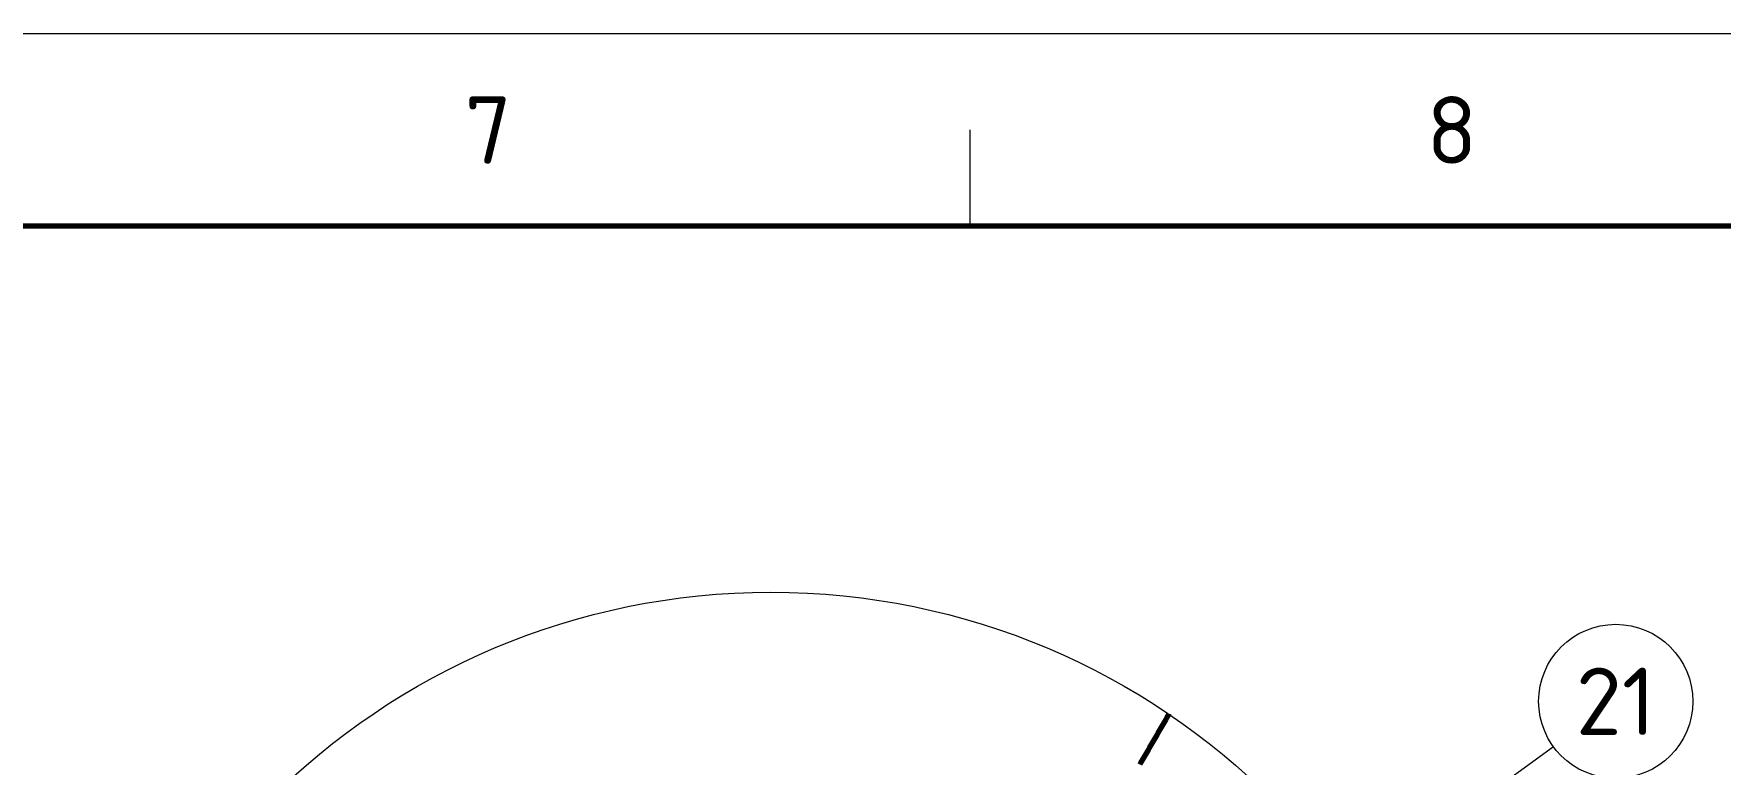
# Model space of a CAD drawing. Header units: millimetres. Extents: x 0 to 2382, y 0 to 420.
# Drawn here: x 952.4 to 1039.9, y 382.1 to 420 of the extents above; entities that cross this region are included whole.
import ezdxf
from ezdxf.enums import TextEntityAlignment as Align

# ---------------------------------------------------------------- set-up
doc = ezdxf.new("R2010")
doc.units = ezdxf.units.MM
for name, color, linetype, lineweight in [('01-VISIBLE', 7, 'CONTINUOUS', 70), ('06-TEXTO', 7, 'CONTINUOUS', 25), ('07-RECUADRO', 7, 'CONTINUOUS', 70), ('08-FINA', 5, 'CONTINUOUS', 18)]:
    doc.layers.add(name, color=color, linetype=linetype, lineweight=lineweight)
doc.styles.add('ISO3098', font='isocpeur.ttf')

msp = doc.modelspace()

# ---------------------------------------------------------------- linework, layer by layer
at = {"layer": '01-VISIBLE'}
msp.add_lwpolyline([(1009.817, 382.058), (1009.867, 382.145), (1009.917, 382.232), (1009.967, 382.318), (1010.017, 382.405), (1010.067, 382.491), (1010.117, 382.578), (1010.167, 382.665), (1010.217, 382.751), (1010.267, 382.838), (1010.317, 382.924), (1010.367, 383.011), (1010.417, 383.098), (1010.467, 383.184), (1010.517, 383.271), (1010.567, 383.357), (1010.617, 383.444), (1010.667, 383.531), (1010.717, 383.617), (1010.767, 383.704), (1010.817, 383.79), (1010.867, 383.877), (1010.917, 383.964), (1010.967, 384.05), (1011.017, 384.137), (1011.067, 384.223), (1011.117, 384.31), (1011.167, 384.397), (1011.217, 384.483), (1011.267, 384.57), (1011.317, 384.656), (1011.32, 384.662)], dxfattribs=at)
msp.add_lwpolyline([(1009.817, 382.058), (1009.867, 382.145), (1009.917, 382.232), (1009.967, 382.318), (1010.017, 382.405), (1010.067, 382.491), (1010.117, 382.578), (1010.167, 382.665), (1010.217, 382.751), (1010.267, 382.838), (1010.317, 382.924), (1010.367, 383.011), (1010.417, 383.098), (1010.467, 383.184), (1010.517, 383.271), (1010.567, 383.357), (1010.617, 383.444), (1010.667, 383.531), (1010.717, 383.617), (1010.767, 383.704), (1010.817, 383.79), (1010.867, 383.877), (1010.917, 383.964), (1010.967, 384.05), (1011.017, 384.137), (1011.067, 384.223), (1011.117, 384.31), (1011.167, 384.397), (1011.217, 384.483), (1011.267, 384.57), (1011.317, 384.656), (1011.32, 384.662)], dxfattribs=at)
at = {"layer": '07-RECUADRO'}
msp.add_lwpolyline([(679, 10), (1238, 10), (1238, 410), (679, 410)], close=True, dxfattribs=at)
at = {"layer": '08-FINA'}
for p, q in [((1001, 410), (1001, 415)), ((1031.267, 382.978), (998.367, 359.008))]:
    msp.add_line(p, q, dxfattribs=at)
msp.add_lwpolyline([(654, 0), (1248, 0), (1248, 420), (654, 420)], close=True, dxfattribs=at)
for centre, radius in [((990.667, 354.167), 36.833), ((1034.5, 385.333), 4)]:
    msp.add_circle(centre, radius, dxfattribs=at)

# ---------------------------------------------------------------- texts
at = {"layer": '06-TEXTO', "style": 'ISO3098'}
for s, p in [('7', (976, 415)), ('8', (1026, 415)), ('21', (1034.5, 385.333))]:
    msp.add_text(s, height=3.5, dxfattribs=at).set_placement(p, align=Align.MIDDLE_CENTER)

doc.saveas('drawing.dxf')
